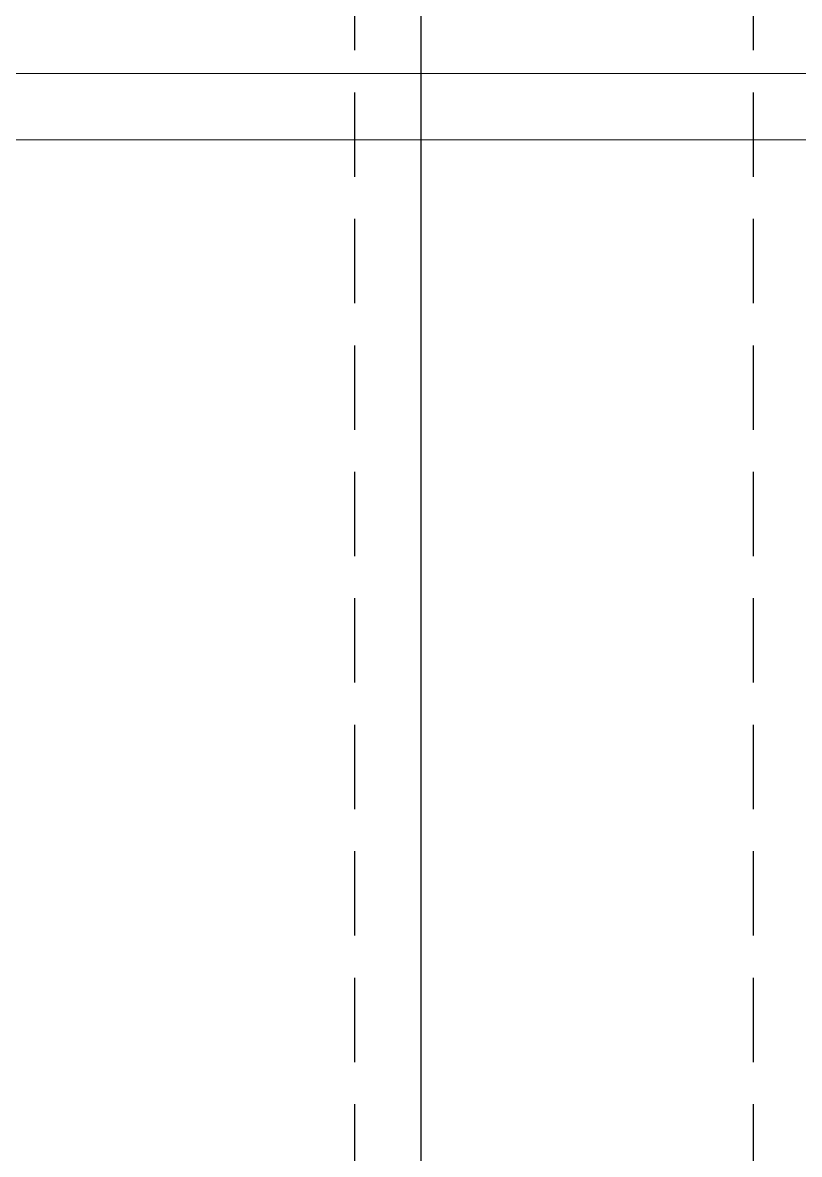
# Model space of a CAD drawing. Header units: inches. Extents: x 21 to 32698, y 13 to 3712.
# Drawn here: x 5436.8 to 5495.2, y 835.4 to 920.7 of the extents above; entities that cross this region are included whole.
import ezdxf

# ---------------------------------------------------------------- set-up
doc = ezdxf.new("R2010")
doc.units = ezdxf.units.IN
doc.header["$MEASUREMENT"] = 0
doc.linetypes.add('HIDDEN', pattern=[9.525, 6.35, -3.175])
for name, color, linetype, lineweight in [('Z_MİM_-KM-FLOR-HRAL', 8, 'Continuous', 25), ('Z_MİM_-KM-STRS', 8, 'Continuous', 25), ('Z_MİM_-KM-STRS-HID', 8, 'HIDDEN', 25)]:
    doc.layers.add(name, color=color, linetype=linetype, lineweight=lineweight)

msp = doc.modelspace()

# ---------------------------------------------------------------- linework, layer by layer
at = {"layer": 'Z_MİM_-KM-FLOR-HRAL'}
for points in [[(5324.262, 916.825), (5558.388, 916.848)], [(5324.262, 911.825), (5558.458, 911.848)]]:
    msp.add_lwpolyline(points, dxfattribs=at)
at = {"layer": 'Z_MİM_-KM-STRS'}
msp.add_lwpolyline([(5466.757, 982.083), (5466.757, 637.083), (4516.757, 637.083), (4516.757, 982.083)], dxfattribs=at)
at = {"layer": 'Z_MİM_-KM-STRS-HID'}
for points in [[(5491.757, 982.083), (5491.757, 612.083), (4491.757, 612.083), (4491.757, 982.083)], [(5461.757, 982.083), (5461.757, 642.083), (4521.757, 642.083), (4521.757, 982.083)]]:
    msp.add_lwpolyline(points, dxfattribs=at)

doc.saveas('drawing.dxf')
